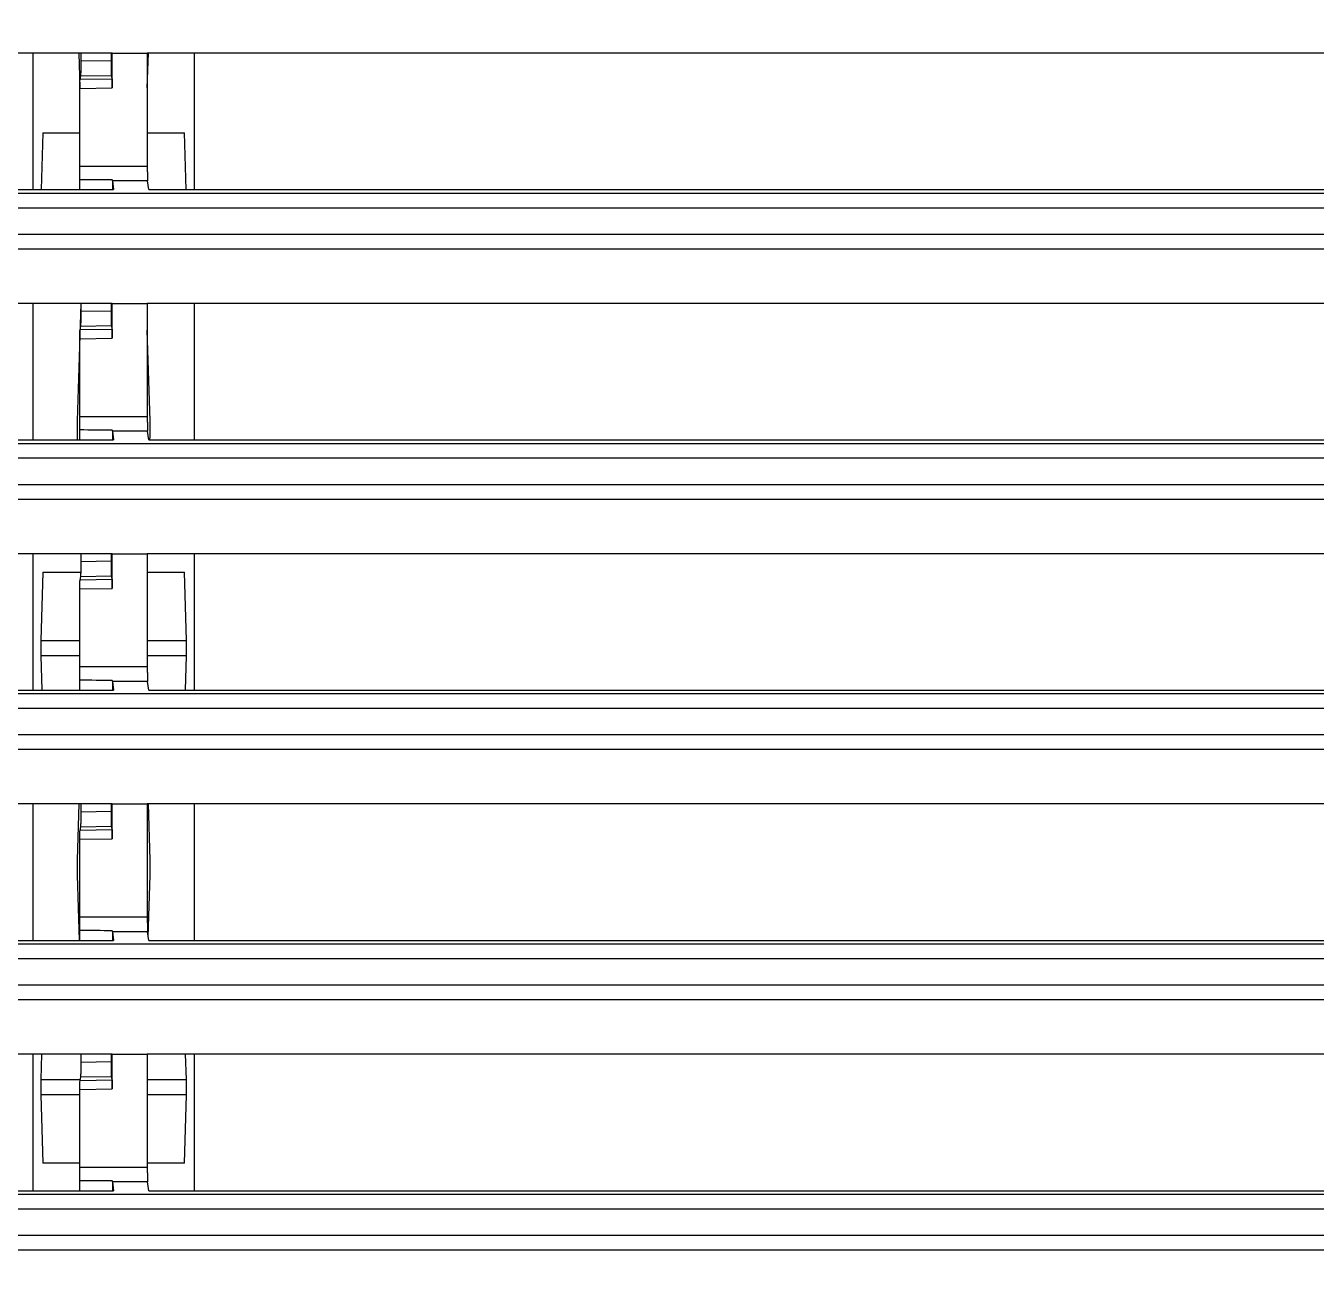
# Model space of a CAD drawing. Header units: millimetres. Extents: x -56261 to 196039, y 9480 to 100001.
# Drawn here: x 33542.11 to 33572.23, y 95823.14 to 95852.35 of the extents above; entities that cross this region are included whole.
import ezdxf

# ---------------------------------------------------------------- set-up
doc = ezdxf.new("R2010")
doc.units = ezdxf.units.MM
doc.set_wipeout_variables(frame=1)
doc.layers.add('SS-AIRCON', color=5, linetype='Continuous')
doc.layers.add('SS-TEXT', color=7, linetype='Continuous')

# ---------------------------------------------------------------- blocks, each defined once
blk = doc.blocks.new('I48T')
at = {"layer": 'SS-AIRCON', "color": 0, "linetype": 'Continuous'}
for p, q in [((580.0736, -127.52954), (-580.0737, -127.52954)), ((-599.9007, -128.01793), (599.9006, -128.01793)), ((599.9006, -128.93208), (-599.9007, -128.93208)), ((578.5326, -129.43017), (-578.5326, -129.43017)), ((210.3008, -129.54772), (126.9009, -129.54772)), ((208.75, -134.21102), (208.75, -129.54772)), ((210.3008, -129.54772), (210.3429, -129.84899)), ((294.9008, -129.54772), (211.5009, -129.54772)), ((211.543, -129.84899), (211.5009, -129.54772)), ((214.25, -129.54772), (214.25, -134.21102)), ((210.3429, -129.84899), (211.543, -129.84899)), ((209.0837, -130.4882), (209.013, -132.82646)), ((209.0837, -130.4882), (210.3485, -130.4882)), ((210.3485, -130.3476), (212.6515, -130.3476)), ((210.3485, -134.21102), (210.3485, -130.3476)), ((212.6515, -130.3476), (212.6515, -133.0062)), ((212.6515, -130.4882), (213.9162, -130.4882)), ((213.9869, -132.82646), (213.9162, -130.4882)), ((209.013, -132.82646), (210.3485, -132.82646)), ((212.6515, -133.0062), (211.5486, -133.02548)), ((211.5486, -133.02548), (211.5486, -134.21102)), ((212.6515, -132.82646), (213.9869, -132.82646)), ((209.013, -133.34608), (209.0392, -134.21102)), ((210.3485, -133.34608), (209.013, -133.34608)), ((211.552, -133.32505), (212.648, -133.3059)), ((211.582, -133.45296), (211.552, -133.32505)), ((212.6178, -133.4358), (211.582, -133.45296)), ((212.648, -133.3059), (212.6178, -133.4358)), ((213.9869, -133.34608), (212.6387, -133.34608)), ((213.9608, -134.21102), (213.9869, -133.34608)), ((211.5878, -133.9521), (212.612, -133.93513)), ((211.5878, -134.21102), (211.5878, -133.9521)), ((212.612, -133.93513), (212.612, -134.21102)), ((126.9486, -134.21102), (210.3485, -134.21102)), ((211.5486, -134.21102), (210.3485, -134.21102)), ((211.5486, -134.21102), (294.9485, -134.21102)), ((580.0736, -136.07954), (-580.0736, -136.07954)), ((-599.9007, -136.56793), (599.9006, -136.56793)), ((599.9006, -137.48208), (-599.9007, -137.48208)), ((578.5326, -137.98017), (-578.5326, -137.98017)), ((210.3008, -138.09772), (126.9009, -138.09772)), ((208.75, -142.76102), (208.75, -138.09772)), ((210.3184, -138.22324), (210.2548, -140.32427)), ((210.3008, -138.09772), (210.3429, -138.39899)), ((210.3429, -138.39899), (211.543, -138.39899)), ((294.9008, -138.09772), (211.5009, -138.09772)), ((211.543, -138.39899), (211.5009, -138.09772)), ((212.7452, -140.32427), (212.6778, -138.09772)), ((214.25, -138.09772), (214.25, -142.76102)), ((210.3485, -138.8976), (212.6515, -138.8976)), ((210.3485, -142.76102), (210.3485, -138.8976)), ((212.6515, -138.8976), (212.6515, -141.5562)), ((210.2548, -140.84763), (210.3127, -142.76102)), ((212.6873, -142.76102), (212.7451, -140.84763)), ((212.6515, -141.5562), (211.5486, -141.57548)), ((211.5486, -141.57548), (211.5486, -142.76102)), ((211.552, -141.87505), (212.648, -141.8559)), ((211.582, -142.00296), (211.552, -141.87505)), ((212.648, -141.8559), (212.6178, -141.9858)), ((212.6178, -141.9858), (211.582, -142.00296)), ((126.9486, -142.76102), (210.3485, -142.76102)), ((211.5486, -142.76102), (210.3485, -142.76102)), ((211.5486, -142.76102), (294.9485, -142.76102)), ((211.5878, -142.5021), (212.612, -142.48513)), ((211.5878, -142.76102), (211.5878, -142.5021)), ((212.612, -142.48513), (212.612, -142.76102)), ((580.0736, -144.62954), (-580.0736, -144.62954)), ((-599.9007, -145.11793), (599.9006, -145.11793)), ((599.9006, -146.03208), (-599.9007, -146.03208)), ((578.5326, -146.53017), (-578.5326, -146.53017)), ((210.3008, -146.64772), (126.9009, -146.64772)), ((208.75, -151.31102), (208.75, -146.64772)), ((209.0487, -146.64772), (209.013, -147.82646)), ((210.3008, -146.64772), (210.3429, -146.94899)), ((294.9008, -146.64772), (211.5009, -146.64772)), ((211.543, -146.94899), (211.5009, -146.64772)), ((213.9869, -147.82646), (213.9513, -146.64772)), ((214.25, -146.64772), (214.25, -151.31102)), ((210.3429, -146.94899), (211.543, -146.94899)), ((210.3485, -147.4476), (212.6515, -147.4476)), ((210.3485, -151.31102), (210.3485, -147.4476)), ((212.6515, -147.4476), (212.6515, -150.1062)), ((209.013, -147.82646), (210.3485, -147.82646)), ((212.6515, -147.82646), (213.9869, -147.82646)), ((209.013, -148.34608), (209.0837, -150.68435)), ((210.3485, -148.34608), (209.013, -148.34608)), ((213.9869, -148.34608), (212.6515, -148.34608)), ((213.9162, -150.68435), (213.9869, -148.34608)), ((212.6515, -150.1062), (211.5486, -150.12548)), ((211.5486, -150.12548), (211.5486, -151.31102)), ((210.3485, -150.68435), (209.0837, -150.68435)), ((211.552, -150.42505), (212.648, -150.4059)), ((211.582, -150.55296), (211.552, -150.42505)), ((212.6178, -150.5358), (211.582, -150.55296)), ((213.9162, -150.68435), (212.6047, -150.68435)), ((212.648, -150.4059), (212.6178, -150.5358)), ((211.5878, -151.0521), (212.612, -151.03513)), ((211.5878, -151.31102), (211.5878, -151.0521)), ((212.612, -151.03513), (212.612, -151.31102)), ((126.9486, -151.31102), (210.3485, -151.31102)), ((211.5486, -151.31102), (210.3485, -151.31102)), ((211.5486, -151.31102), (294.9485, -151.31102)), ((580.0736, -153.17954), (-580.0736, -153.17954)), ((-599.9007, -153.66793), (599.9006, -153.66793)), ((599.9006, -154.58208), (-599.9007, -154.58208)), ((578.5326, -155.08017), (-578.5326, -155.08017)), ((210.3008, -155.19772), (126.9009, -155.19772)), ((208.75, -159.86102), (208.75, -155.19772)), ((210.2586, -155.19772), (210.2548, -155.32427)), ((210.3008, -155.19772), (210.3429, -155.49899)), ((210.3429, -155.49899), (211.543, -155.49899)), ((294.9008, -155.19772), (211.5009, -155.19772)), ((211.543, -155.49899), (211.5009, -155.19772)), ((212.7452, -155.32427), (212.7413, -155.19772)), ((214.25, -155.19772), (214.25, -159.86102)), ((210.2548, -155.84763), (210.3485, -158.94441)), ((212.6515, -155.9976), (210.3485, -155.9976)), ((210.3485, -159.86102), (210.3485, -155.9976)), ((212.6237, -159.86102), (212.7451, -155.84763)), ((212.6515, -155.9976), (212.6515, -158.6562)), ((212.6515, -158.6562), (211.5486, -158.67548)), ((211.5486, -158.67548), (211.5486, -159.86102)), ((211.552, -158.97505), (212.648, -158.9559)), ((211.582, -159.10296), (211.552, -158.97505)), ((212.6178, -159.0858), (211.582, -159.10296)), ((212.648, -158.9559), (212.6178, -159.0858)), ((211.5878, -159.6021), (212.612, -159.58513)), ((212.612, -159.58513), (212.612, -159.86102)), ((126.9486, -159.86102), (210.3485, -159.86102)), ((211.5486, -159.86102), (210.3485, -159.86102)), ((211.5486, -159.86102), (294.9485, -159.86102)), ((211.5878, -159.86102), (211.5878, -159.6021)), ((580.0736, -161.72954), (-580.0736, -161.72954)), ((-599.9007, -162.21793), (599.9006, -162.21793)), ((599.9006, -163.13208), (-599.9007, -163.13208)), ((578.5326, -163.63017), (-578.5326, -163.63017)), ((210.3008, -163.74772), (126.9009, -163.74772)), ((208.75, -168.41102), (208.75, -163.74772)), ((209.0252, -163.74772), (209.0837, -165.68435)), ((210.3008, -163.74772), (210.3429, -164.04899)), ((294.9008, -163.74772), (211.5009, -163.74772)), ((211.543, -164.04899), (211.5009, -163.74772)), ((213.9162, -165.68435), (213.9748, -163.74772)), ((214.25, -163.74772), (214.25, -168.41102)), ((210.3429, -164.04899), (211.543, -164.04899)), ((212.6515, -164.5476), (210.3485, -164.5476)), ((210.3485, -168.41102), (210.3485, -164.5476)), ((212.6515, -164.5476), (212.6515, -167.2062)), ((210.3485, -165.68435), (209.0837, -165.68435)), ((213.9162, -165.68435), (212.6515, -165.68435)), ((210.3485, -167.22771), (210.3127, -168.41102)), ((212.6515, -167.2062), (211.5486, -167.22548)), ((211.5486, -167.22548), (211.5486, -168.41102)), ((211.552, -167.52505), (212.648, -167.5059)), ((211.582, -167.65296), (211.552, -167.52505)), ((212.648, -167.5059), (212.6178, -167.6358)), ((212.6873, -168.41102), (212.6515, -167.22742)), ((212.6178, -167.6358), (211.582, -167.65296)), ((126.9486, -168.41102), (210.3485, -168.41102)), ((211.5486, -168.41102), (210.3485, -168.41102)), ((211.5486, -168.41102), (294.9485, -168.41102)), ((211.5878, -168.1521), (212.612, -168.13513)), ((211.5878, -168.41102), (211.5878, -168.1521)), ((212.612, -168.13513), (212.612, -168.41102))]:
    blk.add_line(p, q, dxfattribs=at)
for points in [[(210.3485, -130.34776), (210.3485, -130.32752, 0.00015327), (210.3485, -130.3069, 0.00014361), (210.3485, -130.28588, 0.00014226), (210.3485, -130.26452, 0.00015135), (210.3484, -130.24287, 0.00015735), (210.3484, -130.22102, 0.0001633), (210.3483, -130.199, 0.00016942), (210.3483, -130.17691, 0.00017845), (210.3482, -130.15482, 0.00018732), (210.3481, -130.13282, 0.00019869), (210.3479, -130.11099, 0.00021063), (210.3478, -130.08943, 0.00022562), (210.3476, -130.06824, 0.00024243), (210.3474, -130.04751, 0.00026337), (210.3473, -130.02736, 0.00028643), (210.347, -130.00787, 0.0003133), (210.3468, -129.98917, 0.00035031), (210.3466, -129.9713, 0.0004002), (210.3463, -129.9544, 0.00044327), (210.346, -129.93854, 0.00047478), (210.3457, -129.92383, 0.0006025), (210.3454, -129.91023, 0.00085604), (210.3451, -129.89781, 0.0008286), (210.3448, -129.88687, 0.00037129), (210.3445, -129.87763, 0.00149483), (210.3441, -129.86882, 0.00440565), (210.3436, -129.85922, 0.0042977), (210.3428, -129.84903, 0.00348856)], [(212.6559, -129.88813), (212.6556, -129.89696, 0.00100378), (212.6553, -129.90658, 0.00084879), (212.655, -129.91701, 0.00072069), (212.6547, -129.9282, 0.00062775), (212.6544, -129.94014, 0.00055025), (212.6542, -129.95277, 0.00048836), (212.6539, -129.96607, 0.00043615), (212.6537, -129.97998, 0.00039422), (212.6535, -129.99448, 0.00035825), (212.6532, -130.00949, 0.00032809), (212.653, -130.025, 0.00030215), (212.6529, -130.04092, 0.00027977), (212.6527, -130.05724, 0.00026082), (212.6525, -130.07388, 0.00024415), (212.6524, -130.0908, 0.00022935), (212.6522, -130.10795, 0.00021525), (212.6521, -130.12527, 0.0002056), (212.652, -130.14273, 0.00019807), (212.6519, -130.16031, 0.0001853), (212.6518, -130.17786, 0.00016789), (212.6518, -130.19531, 0.00017469), (212.6517, -130.21298, 0.00019411), (212.6516, -130.23095, 0.00014912), (212.6516, -130.24779, 0.00006422), (212.6516, -130.26297, 0.00018969), (212.6516, -130.282, 0.00030892), (212.6516, -130.31064, 0.00015628), (212.6516, -130.34776, 0.00008625)], [(209.0129, -132.82652), (209.0127, -132.83576, 0.00105266), (209.0124, -132.84622, 0.00079125), (209.0122, -132.85794, 0.00065642), (209.0119, -132.87091, 0.00061175), (209.0117, -132.88519, 0.00054983), (209.0114, -132.90075, 0.00049979), (209.0112, -132.91759, 0.0004543), (209.011, -132.93561, 0.00042603), (209.0109, -132.95479, 0.00039708), (209.0107, -132.97498, 0.00037813), (209.0106, -132.9961, 0.00035951), (209.0105, -133.01796, 0.00034822), (209.0104, -133.04042, 0.00033807), (209.0104, -133.06328, 0.00033313), (209.0103, -133.08634, 0.00032934), (209.0104, -133.10941, 0.0003281), (209.0104, -133.13226, 0.00033307), (209.0105, -133.15473, 0.00034279), (209.0106, -133.17661, 0.00034699), (209.0107, -133.19771, 0.00034169), (209.0109, -133.21783, 0.00038256), (209.011, -133.2371, 0.00046113), (209.0112, -133.25543, 0.00040867), (209.0114, -133.27197, 0.00021544), (209.0116, -133.2863, 0.00057934), (209.0119, -133.30182, 0.00116498), (209.0123, -133.32202, 0.0007849), (209.0129, -133.34623, 0.00051184)], [(211.5521, -133.3249), (211.5519, -133.32387, -0.02784416), (211.5518, -133.32215, -0.00989317), (211.5516, -133.31972, -0.00506735), (211.5514, -133.31658, -0.0032615), (211.5512, -133.31268, -0.00220645), (211.5511, -133.30803, -0.00161044), (211.5509, -133.30258, -0.00121458), (211.5507, -133.29637, -0.00096843), (211.5505, -133.28937, -0.00078199), (211.5504, -133.28161, -0.00065418), (211.5502, -133.27308, -0.00055161), (211.55, -133.26383, -0.00047755), (211.5499, -133.25386, -0.00041609), (211.5497, -133.24323, -0.00037), (211.5496, -133.23196, -0.00032958), (211.5495, -133.22012, -0.0002972), (211.5493, -133.20774, -0.00027249), (211.5492, -133.19488, -0.00025462), (211.5491, -133.18157, -0.00023023), (211.549, -133.16797, -0.00020352), (211.5489, -133.15415, -0.00020736), (211.5488, -133.13988, -0.00022641), (211.5488, -133.12512, -0.00016951), (211.5487, -133.11113, -0.00007124), (211.5487, -133.0984, -0.00021329), (211.5486, -133.08221, -0.00034132), (211.5486, -133.05761, -0.00016979), (211.5486, -133.02559, -0.00009239)], [(213.9868, -133.34623), (213.9871, -133.33699, 0.00108194), (213.9873, -133.32652, 0.00081343), (213.9876, -133.31479, 0.00067493), (213.9878, -133.30182, 0.00062909), (213.9881, -133.28753, 0.00056549), (213.9883, -133.27197, 0.00051409), (213.9885, -133.25512, 0.00046735), (213.9887, -133.2371, 0.00043831), (213.9889, -133.21791, 0.00040857), (213.9891, -133.19771, 0.00038909), (213.9892, -133.17659, 0.00036997), (213.9893, -133.15473, 0.00035837), (213.9894, -133.13226, 0.00034796), (213.9894, -133.10941, 0.0003429), (213.9894, -133.08634, 0.00033902), (213.9894, -133.06328, 0.00033777), (213.9894, -133.04043, 0.00034291), (213.9893, -133.01796, 0.00035294), (213.9892, -132.99608, 0.00035729), (213.9891, -132.97498, 0.00035187), (213.9889, -132.95487, 0.00039398), (213.9887, -132.93561, 0.00047495), (213.9885, -132.91727, 0.00042095), (213.9883, -132.90075, 0.00022193), (213.9881, -132.88642, 0.00059683), (213.9878, -132.87091, 0.00120039), (213.9874, -132.85072, 0.00080893), (213.9868, -132.82652, 0.00052757)], [(212.6178, -133.43581), (212.6176, -133.43785, 0.02438619), (212.6173, -133.44126, 0.00854074), (212.617, -133.4461, 0.00428008), (212.6167, -133.45233, 0.00268868), (212.6164, -133.46002, 0.00180478), (212.6161, -133.46912, 0.00131014), (212.6158, -133.47965, 0.00098692), (212.6155, -133.49153, 0.00078349), (212.6153, -133.50477, 0.00063327), (212.615, -133.51925, 0.00052832), (212.6147, -133.53497, 0.00044648), (212.6145, -133.55178, 0.00038573), (212.6142, -133.56966, 0.000337), (212.614, -133.58846, 0.00029904), (212.6138, -133.60813, 0.00026724), (212.6136, -133.62851, 0.00024066), (212.6134, -133.64953, 0.00022104), (212.6132, -133.67109, 0.00020578), (212.6131, -133.6931, 0.000187), (212.6129, -133.71533, 0.00016567), (212.6128, -133.73764, 0.00016773), (212.6127, -133.7604, 0.00018106), (212.6126, -133.78366, 0.00013791), (212.6125, -133.80554, 0.00006181), (212.6124, -133.82532, 0.00016931), (212.6123, -133.85008, 0.00026931), (212.6122, -133.88721, 0.00013676), (212.6122, -133.93526, 0.00007602)], [(210.3485, -138.89775), (210.3485, -138.87751, 0.00015327), (210.3485, -138.85689, 0.00014361), (210.3485, -138.83587, 0.00014227), (210.3485, -138.81451, 0.00015135), (210.3484, -138.79287, 0.00015735), (210.3484, -138.77101, 0.0001633), (210.3483, -138.749, 0.00016942), (210.3483, -138.72691, 0.00017846), (210.3482, -138.70482, 0.00018732), (210.3481, -138.68281, 0.00019869), (210.3479, -138.66098, 0.00021063), (210.3478, -138.63942, 0.00022562), (210.3476, -138.61823, 0.00024243), (210.3474, -138.59751, 0.00026337), (210.3473, -138.57736, 0.00028642), (210.347, -138.55787, 0.00031329), (210.3468, -138.53916, 0.0003503), (210.3466, -138.5213, 0.00040019), (210.3463, -138.5044, 0.00044326), (210.346, -138.48853, 0.00047476), (210.3457, -138.47383, 0.00060248), (210.3454, -138.46022, 0.000856), (210.3451, -138.4478, 0.00082855), (210.3448, -138.43687, 0.00037126), (210.3445, -138.42762, 0.00149471), (210.3441, -138.41881, 0.00440514), (210.3436, -138.40921, 0.00429695), (210.3428, -138.39902, 0.0034878)], [(212.6559, -138.43812), (212.6556, -138.44695, 0.00100363), (212.6553, -138.45657, 0.00084868), (212.655, -138.467, 0.00072061), (212.6547, -138.4782, 0.00062768), (212.6544, -138.49014, 0.0005502), (212.6542, -138.50276, 0.00048832), (212.6539, -138.51606, 0.00043612), (212.6537, -138.52997, 0.00039419), (212.6535, -138.54447, 0.00035823), (212.6532, -138.55949, 0.00032808), (212.653, -138.57499, 0.00030214), (212.6529, -138.59092, 0.00027976), (212.6527, -138.60723, 0.00026081), (212.6525, -138.62387, 0.00024414), (212.6524, -138.6408, 0.00022935), (212.6522, -138.65794, 0.00021525), (212.6521, -138.67526, 0.0002056), (212.652, -138.69273, 0.00019807), (212.6519, -138.71031, 0.0001853), (212.6518, -138.72786, 0.00016789), (212.6518, -138.74531, 0.00017469), (212.6517, -138.76298, 0.00019411), (212.6516, -138.78095, 0.00014912), (212.6516, -138.79778, 0.00006422), (212.6516, -138.81296, 0.00018969), (212.6516, -138.83199, 0.00030893), (212.6516, -138.86063, 0.00015628), (212.6516, -138.89775, 0.00008625)], [(210.2546, -140.32643), (210.2545, -140.33182, 0.0005615), (210.2543, -140.33765, 0.00047031), (210.2542, -140.34392, 0.00041661), (210.2541, -140.35062, 0.00039536), (210.2539, -140.35779, 0.00036628), (210.2538, -140.36541, 0.00034093), (210.2536, -140.37351, 0.00031641), (210.2535, -140.38206, 0.00029914), (210.2534, -140.39109, 0.00028073), (210.2533, -140.40057, 0.00026702), (210.2532, -140.41051, 0.00025259), (210.253, -140.42089, 0.00024208), (210.2529, -140.43171, 0.00023086), (210.2528, -140.44294, 0.00022273), (210.2527, -140.45457, 0.00021404), (210.2527, -140.46656, 0.00020782), (210.2526, -140.47891, 0.0002012), (210.2525, -140.49157, 0.00019656), (210.2524, -140.50452, 0.00019169), (210.2524, -140.51772, 0.00018839), (210.2523, -140.53113, 0.00018505), (210.2523, -140.54472, 0.00018292), (210.2523, -140.55843, 0.00018097), (210.2523, -140.57223, 0.00017992), (210.2523, -140.58608, 0.00017926), (210.2523, -140.59993, 0.00017927), (210.2523, -140.61374, 0.00017992), (210.2523, -140.62745, 0.00018096), (210.2523, -140.64104, 0.00018291), (210.2524, -140.65445, 0.00018505), (210.2524, -140.66765, 0.00018836), (210.2525, -140.6806, 0.0001916), (210.2526, -140.69326, 0.00019654), (210.2527, -140.70561, 0.00020143), (210.2527, -140.71761, 0.00020771), (210.2528, -140.72924, 0.00021297), (210.2529, -140.74046, 0.00022292), (210.253, -140.75129, 0.00023462), (210.2532, -140.76168, 0.00024104), (210.2533, -140.77161, 0.00023821), (210.2534, -140.78105, 0.00027071), (210.2535, -140.79013, 0.00033164), (210.2537, -140.79886, 0.00028469), (210.2538, -140.80678, 0.0001329), (210.2539, -140.81371, 0.00040786), (210.2541, -140.82158, 0.00079662), (210.2543, -140.8324, 0.000484), (210.2546, -140.84578, 0.00029396)], [(212.7451, -140.84578), (212.7453, -140.84038, 0.00061558), (212.7454, -140.83456, 0.00051565), (212.7456, -140.82828, 0.00045682), (212.7457, -140.82158, 0.00043354), (212.7459, -140.81441, 0.00040168), (212.746, -140.80678, 0.0003739), (212.7462, -140.79868, 0.00034703), (212.7463, -140.79013, 0.0003281), (212.7464, -140.7811, 0.00030793), (212.7466, -140.77161, 0.0002929), (212.7467, -140.76167, 0.00027709), (212.7468, -140.75129, 0.00026557), (212.7469, -140.74047, 0.00025327), (212.747, -140.72924, 0.00024435), (212.7471, -140.71761, 0.00023483), (212.7472, -140.70561, 0.00022801), (212.7473, -140.69326, 0.00022076), (212.7474, -140.6806, 0.00021567), (212.7475, -140.66765, 0.00021034), (212.7475, -140.65445, 0.00020672), (212.7476, -140.64104, 0.00020306), (212.7476, -140.62745, 0.00020073), (212.7476, -140.61374, 0.00019859), (212.7477, -140.59993, 0.00019745), (212.7477, -140.58608, 0.00019673), (212.7477, -140.57223, 0.00019673), (212.7476, -140.55843, 0.00019745), (212.7476, -140.54472, 0.00019859), (212.7476, -140.53113, 0.00020074), (212.7475, -140.51772, 0.0002031), (212.7475, -140.50452, 0.00020673), (212.7474, -140.49157, 0.00021029), (212.7473, -140.47891, 0.00021572), (212.7472, -140.46656, 0.00022109), (212.7471, -140.45457, 0.00022799), (212.747, -140.44294, 0.00023377), (212.7469, -140.43172, 0.0002447), (212.7468, -140.42089, 0.00025754), (212.7467, -140.4105, 0.0002646), (212.7466, -140.40057, 0.0002615), (212.7464, -140.39114, 0.00029719), (212.7463, -140.38206, 0.0003641), (212.7461, -140.37333, 0.00031256), (212.746, -140.36541, 0.00014591), (212.7459, -140.35849, 0.00044782), (212.7457, -140.35062, 0.00087471), (212.7454, -140.33981, 0.00053149), (212.7451, -140.32643, 0.00032281)], [(211.5521, -141.87489), (211.5519, -141.87386, -0.02786803), (211.5518, -141.87214, -0.0098982), (211.5516, -141.86971, -0.00506915), (211.5514, -141.86658, -0.00326238), (211.5512, -141.86267, -0.00220692), (211.5511, -141.85802, -0.00161071), (211.5509, -141.85257, -0.00121475), (211.5507, -141.84637, -0.00096854), (211.5505, -141.83936, -0.00078207), (211.5504, -141.8316, -0.00065424), (211.5502, -141.82307, -0.00055165), (211.55, -141.81382, -0.00047757), (211.5499, -141.80385, -0.00041611), (211.5497, -141.79323, -0.00037002), (211.5496, -141.78195, -0.00032959), (211.5495, -141.77011, -0.00029721), (211.5493, -141.75773, -0.00027249), (211.5492, -141.74487, -0.00025462), (211.5491, -141.73156, -0.00023023), (211.549, -141.71796, -0.00020352), (211.5489, -141.70414, -0.00020736), (211.5488, -141.68988, -0.00022641), (211.5488, -141.67511, -0.0001695), (211.5487, -141.66113, -0.00007123), (211.5487, -141.64839, -0.00021329), (211.5486, -141.6322, -0.00034131), (211.5486, -141.6076, -0.00016979), (211.5486, -141.57558, -0.00009239)], [(212.6178, -141.9858), (212.6176, -141.98784, 0.02437414), (212.6173, -141.99125, 0.0085383), (212.617, -141.99609, 0.00427923), (212.6167, -142.00232, 0.00268828), (212.6164, -142.01002, 0.00180457), (212.6161, -142.01911, 0.00131002), (212.6158, -142.02965, 0.00098684), (212.6155, -142.04153, 0.00078344), (212.6153, -142.05476, 0.00063323), (212.615, -142.06925, 0.00052829), (212.6147, -142.08496, 0.00044646), (212.6145, -142.10178, 0.00038571), (212.6142, -142.11965, 0.00033699), (212.614, -142.13846, 0.00029904), (212.6138, -142.15812, 0.00026724), (212.6136, -142.17851, 0.00024066), (212.6134, -142.19953, 0.00022104), (212.6132, -142.22108, 0.00020578), (212.6131, -142.24309, 0.000187), (212.6129, -142.26532, 0.00016567), (212.6128, -142.28764, 0.00016773), (212.6127, -142.31039, 0.00018106), (212.6126, -142.33365, 0.00013791), (212.6125, -142.35553, 0.00006182), (212.6124, -142.37532, 0.00016931), (212.6123, -142.40007, 0.00026931), (212.6122, -142.43721, 0.00013676), (212.6122, -142.48525, 0.00007603)], [(210.3485, -147.44775), (210.3485, -147.42751, 0.00015327), (210.3485, -147.40688, 0.00014361), (210.3485, -147.38586, 0.00014227), (210.3485, -147.3645, 0.00015135), (210.3484, -147.34286, 0.00015736), (210.3484, -147.321, 0.0001633), (210.3483, -147.29899, 0.00016942), (210.3483, -147.2769, 0.00017846), (210.3482, -147.25481, 0.00018732), (210.3481, -147.2328, 0.00019869), (210.3479, -147.21098, 0.00021063), (210.3478, -147.18942, 0.00022562), (210.3476, -147.16823, 0.00024243), (210.3474, -147.1475, 0.00026336), (210.3473, -147.12735, 0.00028642), (210.347, -147.10786, 0.00031329), (210.3468, -147.08916, 0.0003503), (210.3466, -147.07129, 0.00040018), (210.3463, -147.05439, 0.00044325), (210.346, -147.03853, 0.00047474), (210.3457, -147.02382, 0.00060245), (210.3454, -147.01022, 0.00085595), (210.3451, -146.99779, 0.0008285), (210.3448, -146.98686, 0.00037124), (210.3445, -146.97762, 0.00149459), (210.3441, -146.9688, 0.00440464), (210.3436, -146.9592, 0.00429621), (210.3428, -146.94901, 0.00348703)], [(212.6559, -146.98811), (212.6556, -146.99694, 0.00100348), (212.6553, -147.00656, 0.00084857), (212.655, -147.017, 0.00072053), (212.6547, -147.02819, 0.00062762), (212.6544, -147.04013, 0.00055015), (212.6542, -147.05276, 0.00048828), (212.6539, -147.06606, 0.00043609), (212.6537, -147.07997, 0.00039417), (212.6535, -147.09447, 0.00035821), (212.6532, -147.10948, 0.00032806), (212.653, -147.12499, 0.00030213), (212.6529, -147.14091, 0.00027975), (212.6527, -147.15723, 0.0002608), (212.6525, -147.17387, 0.00024414), (212.6524, -147.19079, 0.00022934), (212.6522, -147.20794, 0.00021524), (212.6521, -147.22526, 0.0002056), (212.652, -147.24272, 0.00019807), (212.6519, -147.2603, 0.0001853), (212.6518, -147.27785, 0.00016789), (212.6518, -147.2953, 0.00017469), (212.6517, -147.31297, 0.00019412), (212.6516, -147.33094, 0.00014912), (212.6516, -147.34777, 0.00006422), (212.6516, -147.36295, 0.0001897), (212.6516, -147.38198, 0.00030893), (212.6516, -147.41063, 0.00015629), (212.6516, -147.44775, 0.00008625)], [(209.0129, -147.82633), (209.0127, -147.83558, 0.00105121), (209.0124, -147.84604, 0.00079031), (209.0122, -147.85777, 0.00065573), (209.0119, -147.87074, 0.00061118), (209.0117, -147.88504, 0.00054938), (209.0114, -147.90059, 0.00049943), (209.0112, -147.91744, 0.00045402), (209.011, -147.93546, 0.0004258), (209.0109, -147.95465, 0.00039691), (209.0107, -147.97484, 0.00037798), (209.0106, -147.99597, 0.0003594), (209.0105, -148.01783, 0.00034814), (209.0104, -148.04029, 0.00033802), (209.0104, -148.06315, 0.0003331), (209.0103, -148.08622, 0.00032933), (209.0104, -148.10928, 0.00032812), (209.0104, -148.13213, 0.00033311), (209.0105, -148.1546, 0.00034284), (209.0106, -148.17648, 0.00034707), (209.0107, -148.19758, 0.0003418), (209.0109, -148.21769, 0.0003827), (209.011, -148.23695, 0.00046134), (209.0112, -148.25529, 0.00040889), (209.0114, -148.27181, 0.00021557), (209.0116, -148.28614, 0.00057973), (209.0119, -148.30166, 0.00116597), (209.0123, -148.32184, 0.00078573), (209.0129, -148.34604, 0.00051244)], [(213.9868, -148.34604), (213.9871, -148.3368, 0.00108343), (213.9873, -148.32634, 0.00081441), (213.9876, -148.31462, 0.00067564), (213.9878, -148.30166, 0.00062967), (213.9881, -148.28737, 0.00056595), (213.9883, -148.27181, 0.00051445), (213.9885, -148.25497, 0.00046764), (213.9887, -148.23695, 0.00043854), (213.9889, -148.21777, 0.00040875), (213.9891, -148.19758, 0.00038924), (213.9892, -148.17646, 0.00037008), (213.9893, -148.1546, 0.00035846), (213.9894, -148.13213, 0.00034802), (213.9894, -148.10928, 0.00034293), (213.9894, -148.08621, 0.00033903), (213.9894, -148.06315, 0.00033776), (213.9894, -148.0403, 0.00034288), (213.9893, -148.01783, 0.00035288), (213.9892, -147.99595, 0.00035721), (213.9891, -147.97484, 0.00035176), (213.9889, -147.95473, 0.00039383), (213.9887, -147.93546, 0.00047473), (213.9885, -147.91712, 0.00042072), (213.9883, -147.90059, 0.0002218), (213.9881, -147.88626, 0.00059643), (213.9878, -147.87074, 0.00119937), (213.9874, -147.85055, 0.00080808), (213.9868, -147.82633, 0.00052695)], [(211.5521, -150.42489), (211.5519, -150.42385, -0.02789193), (211.5518, -150.42213, -0.00990324), (211.5516, -150.4197, -0.00507095), (211.5514, -150.41657, -0.00326326), (211.5512, -150.41267, -0.00220738), (211.5511, -150.40801, -0.00161099), (211.5509, -150.40257, -0.00121492), (211.5507, -150.39636, -0.00096866), (211.5505, -150.38936, -0.00078215), (211.5504, -150.3816, -0.00065429), (211.5502, -150.37307, -0.00055169), (211.55, -150.36382, -0.0004776), (211.5499, -150.35385, -0.00041613), (211.5497, -150.34322, -0.00037003), (211.5496, -150.33195, -0.00032961), (211.5495, -150.32011, -0.00029722), (211.5493, -150.30773, -0.0002725), (211.5492, -150.29487, -0.00025462), (211.5491, -150.28156, -0.00023023), (211.549, -150.26795, -0.00020353), (211.5489, -150.25414, -0.00020736), (211.5488, -150.23987, -0.00022641), (211.5488, -150.22511, -0.0001695), (211.5487, -150.21112, -0.00007123), (211.5487, -150.19839, -0.00021328), (211.5486, -150.1822, -0.0003413), (211.5486, -150.1576, -0.00016978), (211.5486, -150.12557, -0.00009239)], [(212.6178, -150.5358), (212.6176, -150.53783, 0.0243621), (212.6173, -150.54124, 0.00853585), (212.617, -150.54608, 0.00427839), (212.6167, -150.55231, 0.00268788), (212.6164, -150.56001, 0.00180436), (212.6161, -150.56911, 0.00130989), (212.6158, -150.57964, 0.00098676), (212.6155, -150.59152, 0.00078339), (212.6153, -150.60476, 0.0006332), (212.615, -150.61924, 0.00052827), (212.6147, -150.63495, 0.00044644), (212.6145, -150.65177, 0.0003857), (212.6142, -150.66965, 0.00033698), (212.614, -150.68845, 0.00029903), (212.6138, -150.70812, 0.00026723), (212.6136, -150.7285, 0.00024066), (212.6134, -150.74952, 0.00022104), (212.6132, -150.77108, 0.00020578), (212.6131, -150.79309, 0.000187), (212.6129, -150.81532, 0.00016567), (212.6128, -150.83763, 0.00016773), (212.6127, -150.86039, 0.00018106), (212.6126, -150.88365, 0.00013792), (212.6125, -150.90552, 0.00006182), (212.6124, -150.92531, 0.00016931), (212.6123, -150.95006, 0.00026932), (212.6122, -150.9872, 0.00013677), (212.6122, -151.03524, 0.00007603)], [(210.2546, -155.32624), (210.2545, -155.33164, 0.00055913), (210.2543, -155.33748, 0.00046848), (210.2542, -155.34376, 0.00041511), (210.2541, -155.35048, 0.00039403), (210.2539, -155.35766, 0.00036514), (210.2538, -155.36529, 0.00033995), (210.2536, -155.3734, 0.00031557), (210.2535, -155.38196, 0.0002984), (210.2534, -155.391, 0.0002801), (210.2533, -155.40049, 0.00026646), (210.2532, -155.41044, 0.00025211), (210.253, -155.42083, 0.00024166), (210.2529, -155.43166, 0.0002305), (210.2528, -155.44289, 0.0002224), (210.2527, -155.45453, 0.00021376), (210.2527, -155.46653, 0.00020757), (210.2526, -155.47889, 0.00020099), (210.2525, -155.49155, 0.00019638), (210.2524, -155.50451, 0.00019154), (210.2524, -155.51771, 0.00018826), (210.2523, -155.53113, 0.00018495), (210.2523, -155.54471, 0.00018285), (210.2523, -155.55843, 0.00018091), (210.2523, -155.57223, 0.00017988), (210.2523, -155.58608, 0.00017926), (210.2523, -155.59993, 0.00017926), (210.2523, -155.61374, 0.00017989), (210.2523, -155.62746, 0.00018091), (210.2523, -155.64104, 0.00018285), (210.2524, -155.65446, 0.00018497), (210.2524, -155.66766, 0.00018825), (210.2525, -155.68062, 0.00019147), (210.2526, -155.69328, 0.00019639), (210.2527, -155.70564, 0.00020125), (210.2527, -155.71764, 0.0002075), (210.2528, -155.72928, 0.00021273), (210.2529, -155.74051, 0.00022264), (210.253, -155.75134, 0.00023429), (210.2532, -155.76174, 0.00024067), (210.2533, -155.77169, 0.00023781), (210.2534, -155.78113, 0.00027022), (210.2535, -155.79021, 0.00033099), (210.2537, -155.79896, 0.00028408), (210.2538, -155.80689, 0.00013259), (210.2539, -155.81382, 0.00040689), (210.2541, -155.8217, 0.00079443), (210.2543, -155.83254, 0.00048249), (210.2546, -155.84595, 0.00029298)], [(210.3485, -155.99774), (210.3485, -155.9775, 0.00015328), (210.3485, -155.95688, 0.00014361), (210.3485, -155.93585, 0.00014227), (210.3485, -155.91449, 0.00015136), (210.3484, -155.89285, 0.00015736), (210.3484, -155.871, 0.0001633), (210.3483, -155.84898, 0.00016942), (210.3483, -155.82689, 0.00017846), (210.3482, -155.8048, 0.00018733), (210.3481, -155.7828, 0.00019869), (210.3479, -155.76097, 0.00021063), (210.3478, -155.73941, 0.00022562), (210.3476, -155.71822, 0.00024243), (210.3474, -155.6975, 0.00026336), (210.3473, -155.67735, 0.00028642), (210.347, -155.65786, 0.00031328), (210.3468, -155.63915, 0.00035029), (210.3466, -155.62128, 0.00040017), (210.3463, -155.60439, 0.00044323), (210.346, -155.58852, 0.00047472), (210.3457, -155.57382, 0.00060242), (210.3454, -155.56021, 0.00085591), (210.3451, -155.54779, 0.00082845), (210.3448, -155.53686, 0.00037121), (210.3445, -155.52761, 0.00149448), (210.3441, -155.5188, 0.00440413), (210.3436, -155.50919, 0.00429547), (210.3428, -155.499, 0.00348627)], [(212.6559, -155.5381), (212.6556, -155.54694, 0.00100333), (212.6553, -155.55655, 0.00084846), (212.655, -155.56699, 0.00072044), (212.6547, -155.57818, 0.00062756), (212.6544, -155.59012, 0.0005501), (212.6542, -155.60275, 0.00048824), (212.6539, -155.61605, 0.00043606), (212.6537, -155.62996, 0.00039414), (212.6535, -155.64446, 0.00035819), (212.6532, -155.65948, 0.00032805), (212.653, -155.67498, 0.00030211), (212.6529, -155.69091, 0.00027974), (212.6527, -155.70722, 0.0002608), (212.6525, -155.72386, 0.00024413), (212.6524, -155.74079, 0.00022934), (212.6522, -155.75793, 0.00021524), (212.6521, -155.77525, 0.0002056), (212.652, -155.79272, 0.00019807), (212.6519, -155.81029, 0.0001853), (212.6518, -155.82785, 0.00016789), (212.6518, -155.8453, 0.00017469), (212.6517, -155.86297, 0.00019412), (212.6516, -155.88093, 0.00014912), (212.6516, -155.89777, 0.00006422), (212.6516, -155.91295, 0.0001897), (212.6516, -155.93197, 0.00030894), (212.6516, -155.96062, 0.00015629), (212.6516, -155.99774, 0.00008625)], [(212.7451, -155.84595), (212.7453, -155.84054, 0.00061332), (212.7454, -155.8347, 0.00051391), (212.7456, -155.82842, 0.00045539), (212.7457, -155.8217, 0.00043228), (212.7459, -155.81452, 0.0004006), (212.746, -155.80689, 0.00037297), (212.7462, -155.79878, 0.00034624), (212.7463, -155.79021, 0.00032741), (212.7464, -155.78118, 0.00030733), (212.7466, -155.77169, 0.00029237), (212.7467, -155.76173, 0.00027663), (212.7468, -155.75134, 0.00026516), (212.7469, -155.74051, 0.00025292), (212.747, -155.72928, 0.00024405), (212.7471, -155.71764, 0.00023456), (212.7472, -155.70564, 0.00022778), (212.7473, -155.69328, 0.00022056), (212.7474, -155.68062, 0.0002155), (212.7475, -155.66766, 0.0002102), (212.7475, -155.65446, 0.0002066), (212.7476, -155.64104, 0.00020297), (212.7476, -155.62746, 0.00020066), (212.7476, -155.61374, 0.00019854), (212.7477, -155.59993, 0.00019742), (212.7477, -155.58608, 0.00019672), (212.7477, -155.57223, 0.00019672), (212.7476, -155.55843, 0.00019741), (212.7476, -155.54471, 0.00019853), (212.7476, -155.53113, 0.00020066), (212.7475, -155.51771, 0.00020299), (212.7475, -155.50451, 0.0002066), (212.7474, -155.49155, 0.00021013), (212.7473, -155.47889, 0.00021553), (212.7472, -155.46653, 0.00022086), (212.7471, -155.45453, 0.00022772), (212.747, -155.44289, 0.00023347), (212.7469, -155.43166, 0.00024434), (212.7468, -155.42083, 0.00025713), (212.7467, -155.41043, 0.00026414), (212.7466, -155.40049, 0.000261), (212.7464, -155.39104, 0.00029658), (212.7463, -155.38196, 0.00036327), (212.7461, -155.37322, 0.00031179), (212.746, -155.36529, 0.00014553), (212.7459, -155.35836, 0.00044659), (212.7457, -155.35048, 0.00087195), (212.7454, -155.33964, 0.00052958), (212.7451, -155.32624, 0.00032157)], [(211.5521, -158.97488), (211.5519, -158.97384, -0.02791586), (211.5518, -158.97212, -0.00990828), (211.5516, -158.9697, -0.00507275), (211.5514, -158.96656, -0.00326414), (211.5512, -158.96266, -0.00220785), (211.5511, -158.95801, -0.00161127), (211.5509, -158.95256, -0.00121509), (211.5507, -158.94635, -0.00096877), (211.5505, -158.93935, -0.00078223), (211.5504, -158.93159, -0.00065435), (211.5502, -158.92306, -0.00055173), (211.55, -158.91381, -0.00047763), (211.5499, -158.90384, -0.00041616), (211.5497, -158.89321, -0.00037005), (211.5496, -158.88194, -0.00032962), (211.5495, -158.8701, -0.00029723), (211.5493, -158.85772, -0.00027251), (211.5492, -158.84486, -0.00025463), (211.5491, -158.83155, -0.00023023), (211.549, -158.81795, -0.00020353), (211.5489, -158.80413, -0.00020736), (211.5488, -158.78986, -0.00022641), (211.5488, -158.7751, -0.0001695), (211.5487, -158.76111, -0.00007123), (211.5487, -158.74838, -0.00021328), (211.5486, -158.73219, -0.0003413), (211.5486, -158.70759, -0.00016978), (211.5486, -158.67556, -0.00009238)], [(212.6178, -159.08579), (212.6176, -159.08782, 0.02435006), (212.6173, -159.09123, 0.00853341), (212.617, -159.09607, 0.00427755), (212.6167, -159.1023, 0.00268748), (212.6164, -159.11, 0.00180415), (212.6161, -159.1191, 0.00130977), (212.6158, -159.12963, 0.00098669), (212.6155, -159.14151, 0.00078334), (212.6153, -159.15475, 0.00063316), (212.615, -159.16923, 0.00052824), (212.6147, -159.18495, 0.00044642), (212.6145, -159.20177, 0.00038569), (212.6142, -159.21964, 0.00033697), (212.614, -159.23845, 0.00029902), (212.6138, -159.25811, 0.00026723), (212.6136, -159.2785, 0.00024065), (212.6134, -159.29952, 0.00022103), (212.6132, -159.32107, 0.00020578), (212.6131, -159.34308, 0.00018699), (212.6129, -159.36531, 0.00016567), (212.6128, -159.38762, 0.00016773), (212.6127, -159.41038, 0.00018106), (212.6126, -159.43364, 0.00013792), (212.6125, -159.45552, 0.00006182), (212.6124, -159.4753, 0.00016931), (212.6123, -159.50006, 0.00026932), (212.6122, -159.53719, 0.00013677), (212.6122, -159.58524, 0.00007603)], [(210.3485, -164.54773), (210.3485, -164.52749, 0.00015328), (210.3485, -164.50687, 0.00014362), (210.3485, -164.48585, 0.00014227), (210.3485, -164.46449, 0.00015136), (210.3484, -164.44285, 0.00015736), (210.3484, -164.42099, 0.00016331), (210.3483, -164.39898, 0.00016942), (210.3483, -164.37689, 0.00017846), (210.3482, -164.3548, 0.00018733), (210.3481, -164.33279, 0.00019869), (210.3479, -164.31097, 0.00021063), (210.3478, -164.28941, 0.00022562), (210.3476, -164.26822, 0.00024243), (210.3474, -164.24749, 0.00026336), (210.3473, -164.22734, 0.00028641), (210.347, -164.20785, 0.00031328), (210.3468, -164.18914, 0.00035028), (210.3466, -164.17128, 0.00040016), (210.3463, -164.15438, 0.00044322), (210.346, -164.13852, 0.00047471), (210.3457, -164.12381, 0.0006024), (210.3454, -164.1102, 0.00085587), (210.3451, -164.09778, 0.0008284), (210.3448, -164.08685, 0.00037118), (210.3445, -164.0776, 0.00149436), (210.3441, -164.06879, 0.00440363), (210.3436, -164.05918, 0.00429473), (210.3428, -164.04899, 0.00348551)], [(212.6559, -164.08809), (212.6556, -164.09693, 0.00100318), (212.6553, -164.10655, 0.00084834), (212.655, -164.11698, 0.00072036), (212.6547, -164.12817, 0.00062749), (212.6544, -164.14012, 0.00055005), (212.6542, -164.15274, 0.0004882), (212.6539, -164.16605, 0.00043603), (212.6537, -164.17996, 0.00039412), (212.6535, -164.19445, 0.00035817), (212.6532, -164.20947, 0.00032803), (212.653, -164.22498, 0.0003021), (212.6529, -164.2409, 0.00027973), (212.6527, -164.25722, 0.00026079), (212.6525, -164.27386, 0.00024412), (212.6524, -164.29078, 0.00022933), (212.6522, -164.30793, 0.00021524), (212.6521, -164.32525, 0.00020559), (212.652, -164.34271, 0.00019807), (212.6519, -164.36029, 0.0001853), (212.6518, -164.37784, 0.00016789), (212.6518, -164.39529, 0.00017469), (212.6517, -164.41296, 0.00019412), (212.6516, -164.43093, 0.00014913), (212.6516, -164.44776, 0.00006422), (212.6516, -164.46294, 0.0001897), (212.6516, -164.48197, 0.00030895), (212.6516, -164.51061, 0.00015629), (212.6516, -164.54773, 0.00008626)], [(211.5521, -167.52522), (211.5519, -167.52417, -0.02702621), (211.5518, -167.52244, -0.00971438), (211.5516, -167.51999, -0.00500135), (211.5514, -167.51684, -0.0032282), (211.5512, -167.51292, -0.00218823), (211.5511, -167.50825, -0.00159926), (211.5509, -167.50279, -0.00120739), (211.5507, -167.49656, -0.00096343), (211.5505, -167.48954, -0.00077845), (211.5504, -167.48177, -0.00065155), (211.5502, -167.47322, -0.00054963), (211.55, -167.46395, -0.00047601), (211.5499, -167.45397, -0.00041489), (211.5497, -167.44333, -0.00036903), (211.5496, -167.43204, -0.0003288), (211.5495, -167.42019, -0.00029657), (211.5493, -167.40779, -0.00027196), (211.5492, -167.39492, -0.00025417), (211.5491, -167.3816, -0.00022986), (211.549, -167.36799, -0.00020323), (211.5489, -167.35416, -0.0002071), (211.5488, -167.33989, -0.00022615), (211.5488, -167.32512, -0.00016934), (211.5487, -167.31112, -0.00007117), (211.5487, -167.29838, -0.00021312), (211.5486, -167.28219, -0.00034112), (211.5486, -167.25758, -0.00016972), (211.5486, -167.22555, -0.00009236)], [(212.6178, -167.63578), (212.6176, -167.63781, 0.02433804), (212.6173, -167.64122, 0.00853096), (212.617, -167.64606, 0.00427671), (212.6167, -167.6523, 0.00268708), (212.6164, -167.66, 0.00180394), (212.6161, -167.66909, 0.00130965), (212.6158, -167.67963, 0.00098661), (212.6155, -167.69151, 0.00078329), (212.6153, -167.70475, 0.00063313), (212.615, -167.71923, 0.00052822), (212.6147, -167.73494, 0.00044641), (212.6145, -167.75176, 0.00038568), (212.6142, -167.76964, 0.00033696), (212.614, -167.78844, 0.00029902), (212.6138, -167.80811, 0.00026722), (212.6136, -167.82849, 0.00024065), (212.6134, -167.84951, 0.00022103), (212.6132, -167.87107, 0.00020577), (212.6131, -167.89308, 0.00018699), (212.6129, -167.9153, 0.00016567), (212.6128, -167.93762, 0.00016773), (212.6127, -167.96037, 0.00018106), (212.6126, -167.98363, 0.00013792), (212.6125, -168.00551, 0.00006182), (212.6124, -168.02529, 0.00016931), (212.6123, -168.05005, 0.00026932), (212.6122, -168.08718, 0.00013677), (212.6122, -168.13523, 0.00007603)]]:
    blk.add_lwpolyline(points, format="xyb", dxfattribs=at)
for points in [[(211.5446, -129.88173), (211.5436, -129.848), (211.5424, -129.74128), (211.5423, -129.59976), (211.5424, -129.54772)], [(211.5446, -138.43172), (211.5436, -138.398), (211.5424, -138.29128), (211.5423, -138.14976), (211.5424, -138.09772)], [(211.5446, -146.98171), (211.5436, -146.948), (211.5424, -146.84128), (211.5423, -146.69976), (211.5424, -146.64772)], [(211.5446, -155.5317), (211.5436, -155.498), (211.5424, -155.39128), (211.5423, -155.24976), (211.5424, -155.19772)], [(211.5446, -164.08169), (211.5436, -164.048), (211.5424, -163.94128), (211.5423, -163.79976), (211.5424, -163.74772)]]:
    blk.add_open_spline(points, degree=3, knots=[0, 0, 0, 0, 0.0002540524, 0.0004116041, 0.0004116041, 0.0004116041, 0.0004116041], dxfattribs=at)
for points in [[(212.6573, -129.54772), (212.6576, -129.68199), (212.6569, -129.83524), (212.6559, -129.88813)], [(211.5429, -129.84903), (211.5436, -129.85324), (211.5441, -129.86426), (211.5446, -129.88173)], [(211.5446, -129.88173), (211.915, -129.88378), (212.2854, -129.88597), (212.6559, -129.88813)], [(212.6516, -133.00604), (212.6515, -133.16376), (212.6499, -133.29762), (212.6481, -133.30606)], [(211.5877, -133.95197), (211.5878, -133.67855), (211.5853, -133.467), (211.582, -133.45288)], [(211.5429, -138.39902), (211.5436, -138.40324), (211.5441, -138.41426), (211.5446, -138.43172)], [(211.5446, -138.43172), (211.915, -138.43378), (212.2854, -138.43597), (212.6559, -138.43812)], [(212.6573, -138.09772), (212.6576, -138.23199), (212.6569, -138.38524), (212.6559, -138.43812)], [(212.6516, -141.55603), (212.6515, -141.71376), (212.6499, -141.84762), (212.6481, -141.85605)], [(211.5877, -142.50196), (211.5878, -142.22855), (211.5853, -142.017), (211.582, -142.00287)], [(212.6573, -146.64772), (212.6576, -146.78199), (212.6569, -146.93524), (212.6559, -146.98811)], [(211.5429, -146.94901), (211.5436, -146.95324), (211.5441, -146.96426), (211.5446, -146.98171)], [(211.5446, -146.98171), (211.915, -146.98378), (212.2854, -146.98597), (212.6559, -146.98811)], [(212.6516, -150.10638), (212.6515, -150.26376), (212.6499, -150.39762), (212.6481, -150.40605)], [(211.5877, -151.05195), (211.5878, -150.77855), (211.5853, -150.567), (211.582, -150.55286)], [(211.5429, -155.499), (211.5436, -155.50324), (211.5441, -155.51426), (211.5446, -155.5317)], [(211.5446, -155.5317), (211.915, -155.53378), (212.2854, -155.53597), (212.6559, -155.5381)], [(212.6573, -155.19772), (212.6576, -155.33199), (212.6569, -155.48524), (212.6559, -155.5381)], [(212.6516, -158.65637), (212.6515, -158.81376), (212.6499, -158.94762), (212.6481, -158.95604)], [(211.5877, -159.60194), (211.5878, -159.32855), (211.5853, -159.117), (211.582, -159.10285)], [(212.6573, -163.74772), (212.6576, -163.88199), (212.6569, -164.03524), (212.6559, -164.08809)], [(211.5429, -164.04899), (211.5436, -164.05324), (211.5441, -164.06426), (211.5446, -164.08169)], [(211.5446, -164.08169), (211.915, -164.08378), (212.2854, -164.08597), (212.6559, -164.08809)], [(212.6516, -167.20636), (212.6515, -167.36376), (212.6499, -167.49762), (212.6481, -167.50603)], [(211.5877, -168.15193), (211.5878, -167.87855), (211.5853, -167.667), (211.582, -167.65284)]]:
    blk.add_open_spline(points, degree=3, dxfattribs=at)
blk = doc.blocks.new('A$C43DE16F2')
blk.add_wipeout([(0, 14550.001), (0, 0.001), (29100, 0.001), (29100, 14550.001)]).dxf.layer = 'SS-TEXT'
at = {"layer": 'SS-TEXT', "linetype": 'Continuous', "xscale": 1.577261091527505, "yscale": 1.577261091527505, "zscale": 1.577261091527505, "rotation": 180}
blk.add_blockref('I48T', (11081.918, 7128.457), dxfattribs=at)

msp = doc.modelspace()

# ---------------------------------------------------------------- block references
at = {"layer": 'SS-TEXT', "xscale": 0.4331186193392458, "yscale": 0.4331186193392458, "zscale": 0.4331186193392458}
msp.add_blockref('A$C43DE16F2', (28888.861, 92649.191), dxfattribs=at)

doc.saveas('drawing.dxf')
